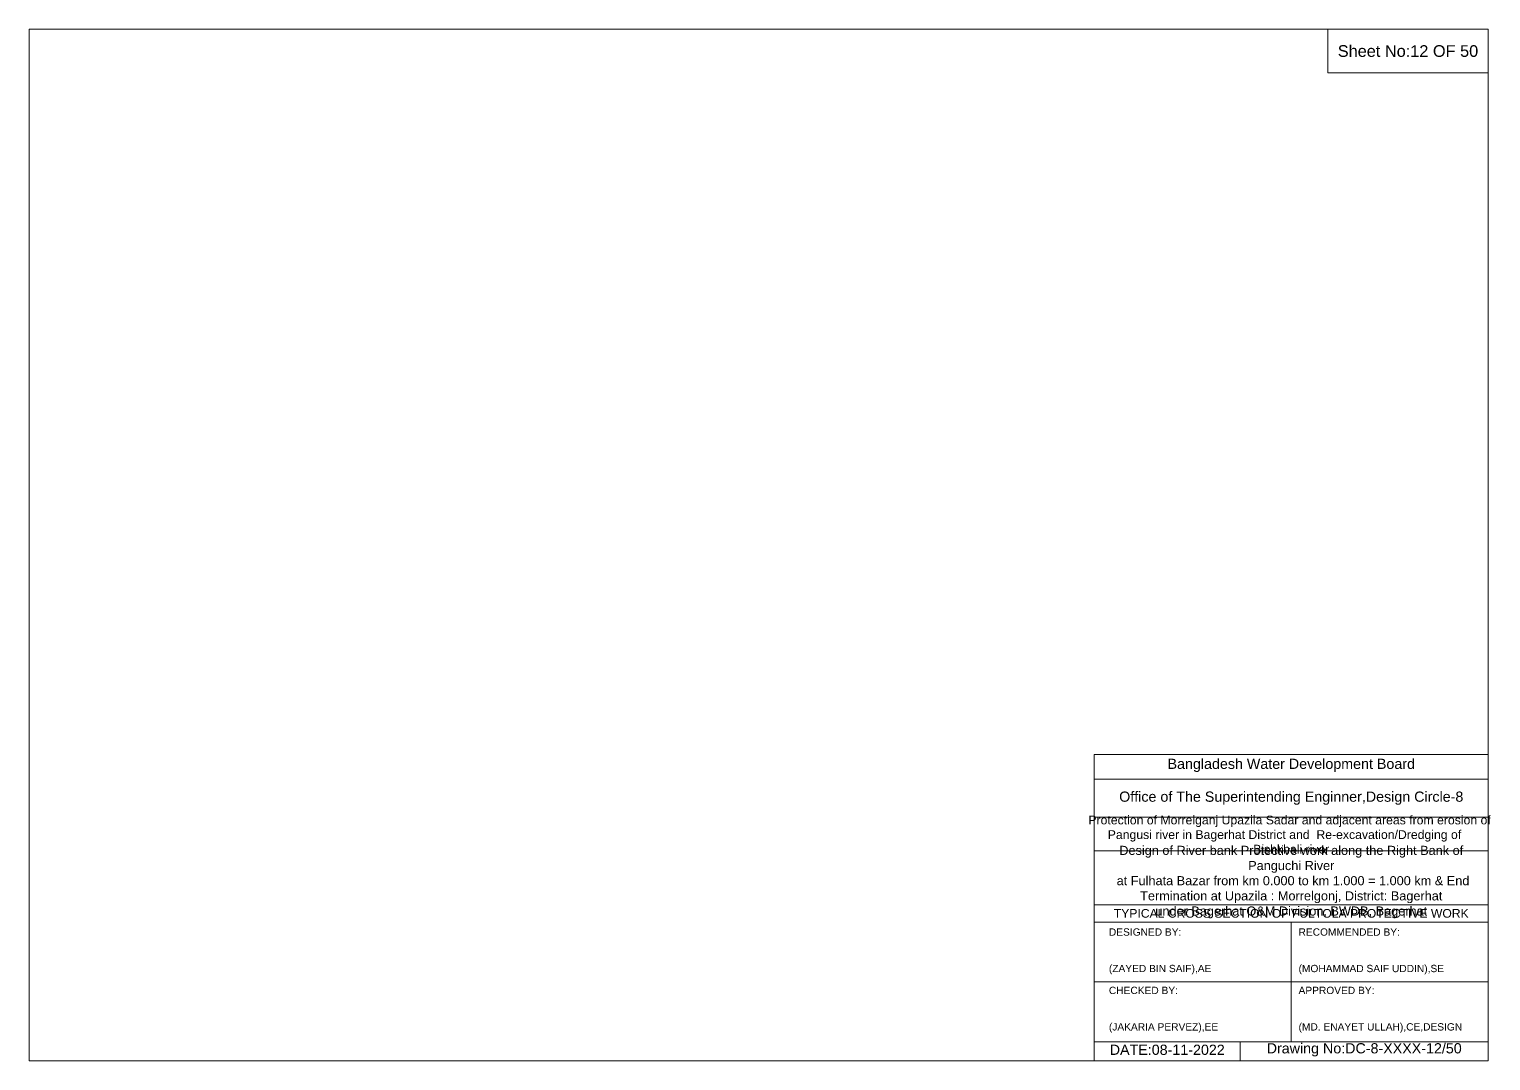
# Model space of a CAD drawing. Header units: inches. Extents: x 89000 to 305017, y -7071 to 0.
# Drawn here: x 265000 to 275017, y -7071 to 0 of the extents above; entities that cross this region are included whole.
import ezdxf

# ---------------------------------------------------------------- set-up
doc = ezdxf.new("R2010")
doc.units = ezdxf.units.IN
doc.header["$LTSCALE"] = 7
doc.header["$MEASUREMENT"] = 0
doc.layers.add('Cross Section Labels', color=7, linetype='Continuous', lineweight=9)
doc.styles.get("Standard").update_dxf_attribs({"font": 'arial.ttf'})

msp = doc.modelspace()

# ---------------------------------------------------------------- linework, layer by layer
at = {"layer": 'Cross Section Labels'}
for points in [[(265000, 0), (275000, 0), (275000, -7071), (265000, -7071)], [(273900, 0), (275000, 0), (275000, -300), (273900, -300)]]:
    msp.add_lwpolyline(points, close=True, dxfattribs=at)
for points in [[(272300, -7071), (272300, -4971), (275000, -4971)], [(272300, -5141), (275000, -5141)], [(272300, -5401), (275000, -5401)], [(272300, -5631), (275000, -5631)], [(272300, -6001), (275000, -6001)], [(272300, -6121), (275000, -6121)], [(273650, -6121), (273650, -6941)], [(272300, -6531), (275000, -6531)], [(272300, -6941), (275000, -6941)], [(273300, -6941), (273300, -7071)]]:
    msp.add_lwpolyline(points, dxfattribs=at)

# ---------------------------------------------------------------- texts
at = {"layer": 'Cross Section Labels', "attachment_point": 5}
for s, insert, char_height in [('Sheet No:12 OF 50', (274450, -150), 80), ('Bangladesh Water Development Board', (273650, -5046), 70), ('Office of The Superintending Enginner,Design Circle-8', (273650, -5271), 70)]:
    msp.add_mtext(s, dxfattribs=dict(at, insert=insert, char_height=char_height))
at = {"layer": 'Cross Section Labels'}
for s, insert, char_height, width, attachment_point in [('Protection of Morrelganj Upazila Sadar and adjacent areas from erosion of  Pangusi river in Bagerhat District and  Re-excavation/Dredging of     Bishkhali river', (273650, -5521), 60, 2800, 5), ('Design of River bank Protective work along the Right Bank of Panguchi River^J at Fulhata Bazar from km 0.000 to km 1.000 = 1.000 km & End Termination at Upazila : Morrelgonj, District: Bagerhat ^Junder Bagerhat O&M Division, BWDB, Bagerhat', (273650, -5846), 62.34004938, 2700, 5), ('TYPICAL CROSS SECTION OF FULTOLA PROTECTIVE WORK', (273650, -6061), 59.5765532, 2800, 5), ('DESIGNED BY:^J^J^J(ZAYED BIN SAIF),AE', (272400, -6321), 50, 1400, 4), ('RECOMMENDED BY:^J^J^J(MOHAMMAD SAIF UDDIN),SE', (273700, -6321), 50, 1400, 4), ('CHECKED BY:^J^J^J(JAKARIA PERVEZ),EE', (272400, -6721), 50, 1400, 4), ('APPROVED BY:^J^J^J(MD. ENAYET ULLAH),CE,DESIGN', (273700, -6721), 50, 1400, 4), ('DATE:08-11-2022', (272800, -6996), 70, 1400, 5), ('Drawing No:DC-8-XXXX-12/50', (274150, -6996), 70, 2200, 5)]:
    msp.add_mtext(s, dxfattribs=dict(at, insert=insert, char_height=char_height, width=width, attachment_point=attachment_point))

doc.saveas('drawing.dxf')
